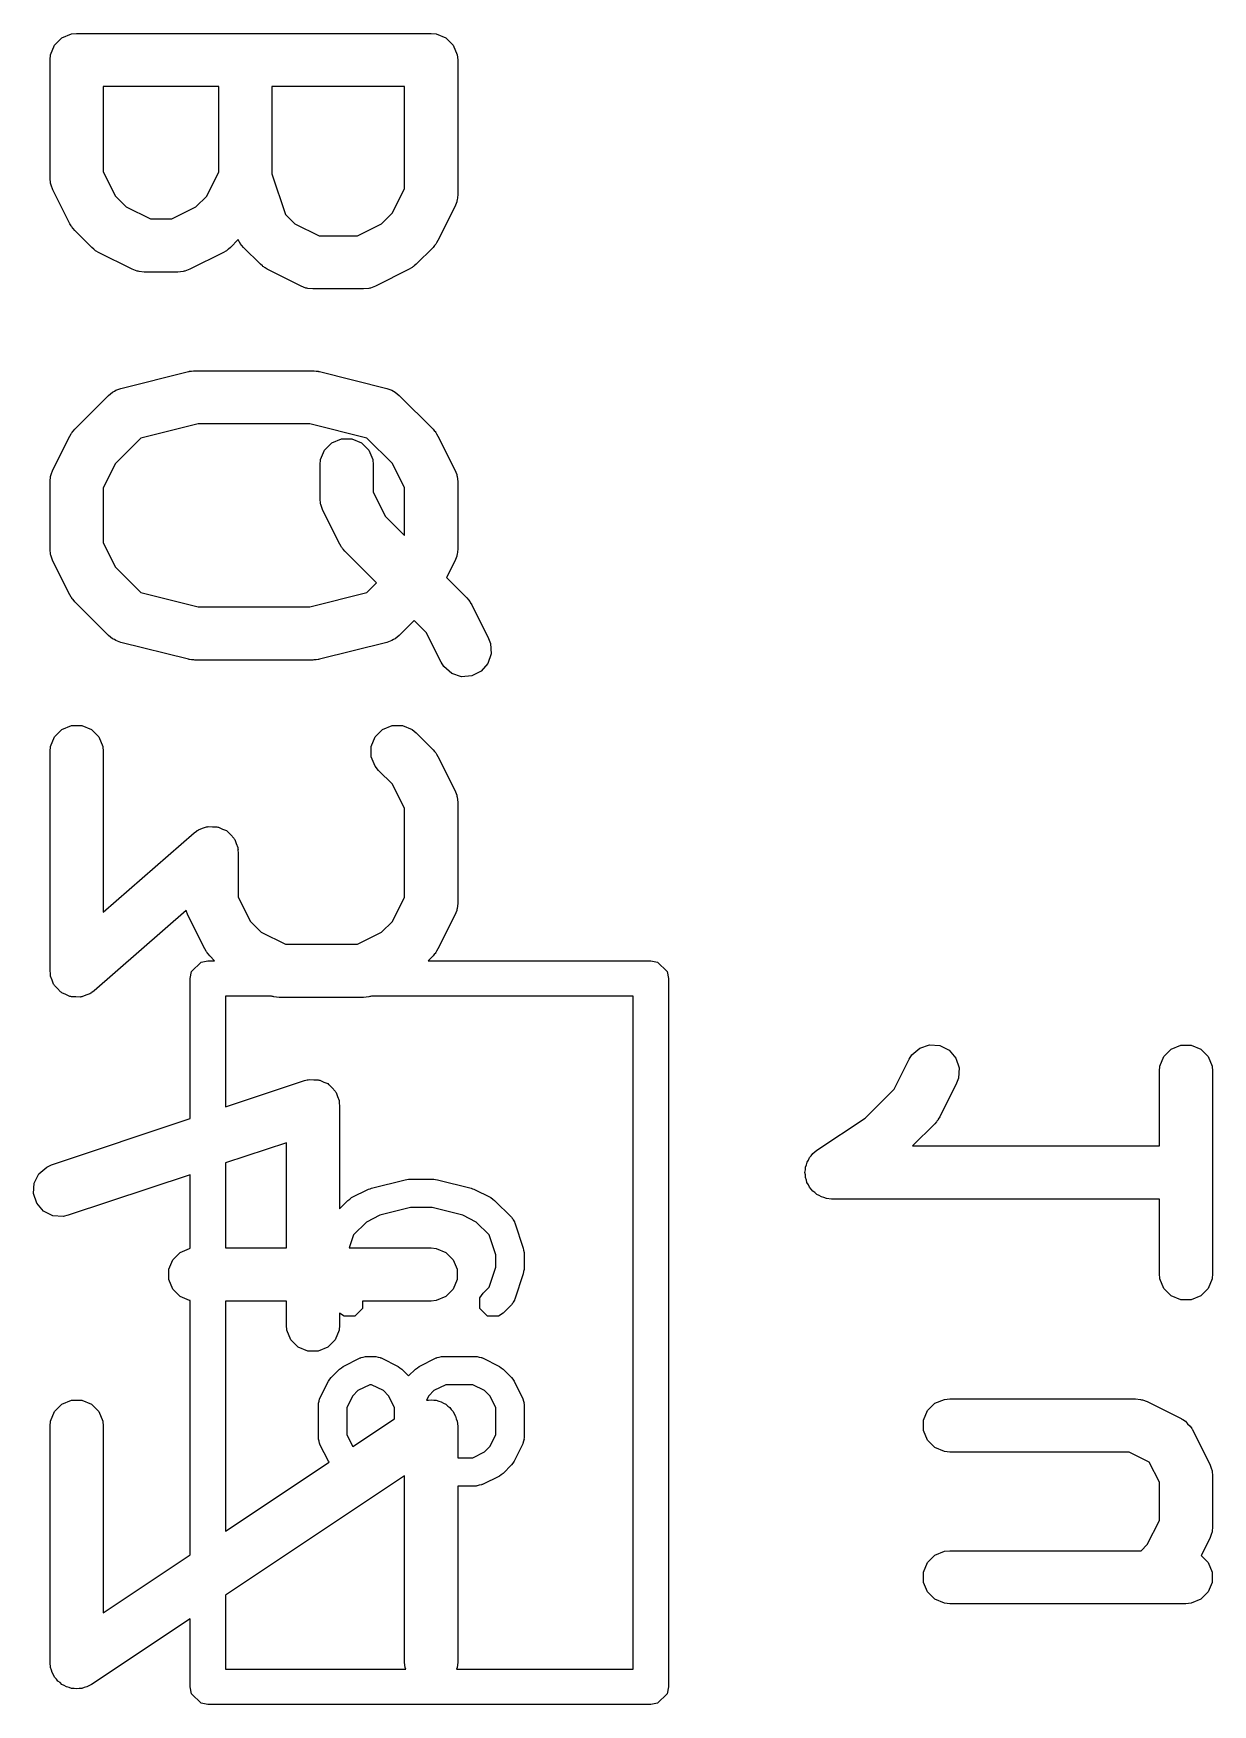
# Model space of a CAD drawing. Header units: inches. Extents: x 1.94 to 9.37, y -5.72 to -1.46.
# Drawn here: x 3.2533 to 3.3842, y -2.7598 to -2.5741 of the extents above; entities that cross this region are included whole.
import ezdxf

# ---------------------------------------------------------------- set-up
doc = ezdxf.new("R2010")
doc.units = ezdxf.units.IN
doc.header["$MEASUREMENT"] = 0
doc.layers.add('BLACK', color=250, linetype='CONTINUOUS')

msp = doc.modelspace()

# ---------------------------------------------------------------- linework, layer by layer
at = {"layer": 'BLACK', "linetype": 'CONTINUOUS'}
for p, q in [((3.25642, -2.5746), (3.25749, -2.57416)), ((3.25749, -2.57416), (3.25806, -2.5741)), ((3.25806, -2.5741), (3.29743, -2.5741)), ((3.29743, -2.5741), (3.29801, -2.57416)), ((3.29801, -2.57416), (3.29907, -2.5746)), ((3.25517, -2.57648), (3.25561, -2.57541)), ((3.25561, -2.57541), (3.25642, -2.5746)), ((3.29907, -2.5746), (3.29989, -2.57541)), ((3.29989, -2.57541), (3.30033, -2.57648)), ((3.25511, -2.57705), (3.25517, -2.57648)), ((3.25511, -2.59018), (3.25511, -2.57705)), ((3.30033, -2.57648), (3.30039, -2.57705)), ((3.30039, -2.57705), (3.30039, -2.59205)), ((3.27386, -2.58001), (3.26102, -2.58001)), ((3.26102, -2.58001), (3.26102, -2.58948)), ((3.27386, -2.58948), (3.27386, -2.58001)), ((3.29448, -2.58001), (3.27976, -2.58001)), ((3.27976, -2.58001), (3.27976, -2.5897)), ((3.29448, -2.59135), (3.29448, -2.58001)), ((3.25517, -2.59075), (3.25511, -2.59018)), ((3.25521, -2.59085), (3.25517, -2.59075)), ((3.25522, -2.59096), (3.25521, -2.59085)), ((3.25542, -2.5915), (3.25522, -2.59096)), ((3.26102, -2.58948), (3.26237, -2.59218)), ((3.27251, -2.59218), (3.27386, -2.58948)), ((3.27976, -2.5897), (3.28127, -2.59421)), ((3.2573, -2.59525), (3.25542, -2.5915)), ((3.26237, -2.59218), (3.26356, -2.59337)), ((3.27131, -2.59337), (3.27251, -2.59218)), ((3.29313, -2.59405), (3.29448, -2.59135)), ((3.30028, -2.59283), (3.30007, -2.59337)), ((3.30029, -2.59272), (3.30028, -2.59283)), ((3.30033, -2.59263), (3.30029, -2.59272)), ((3.30039, -2.59205), (3.30033, -2.59263)), ((3.26356, -2.59337), (3.26626, -2.59472)), ((3.26626, -2.59472), (3.26862, -2.59472)), ((3.26862, -2.59472), (3.27131, -2.59337)), ((3.28127, -2.59421), (3.28231, -2.59525)), ((3.29194, -2.59525), (3.29313, -2.59405)), ((3.30007, -2.59337), (3.2982, -2.59712)), ((3.25745, -2.59549), (3.2573, -2.59525)), ((3.25748, -2.59557), (3.25745, -2.59549)), ((3.25755, -2.59565), (3.25748, -2.59557)), ((3.25761, -2.59574), (3.25755, -2.59565)), ((3.25766, -2.59579), (3.25761, -2.59574)), ((3.25785, -2.59601), (3.25766, -2.59579)), ((3.25973, -2.59789), (3.25785, -2.59601)), ((3.28231, -2.59525), (3.28501, -2.5966)), ((3.28501, -2.5966), (3.28924, -2.5966)), ((3.28924, -2.5966), (3.29194, -2.59525)), ((3.25995, -2.59807), (3.25973, -2.59789)), ((3.26, -2.59813), (3.25995, -2.59807)), ((3.26009, -2.59819), (3.26, -2.59813)), ((3.26017, -2.59826), (3.26009, -2.59819)), ((3.26024, -2.59829), (3.26017, -2.59826)), ((3.26049, -2.59844), (3.26024, -2.59829)), ((3.26424, -2.60032), (3.26049, -2.59844)), ((3.27438, -2.59844), (3.27063, -2.60032)), ((3.27463, -2.59829), (3.27438, -2.59844)), ((3.2747, -2.59826), (3.27463, -2.59829)), ((3.27478, -2.59819), (3.2747, -2.59826)), ((3.27487, -2.59813), (3.27478, -2.59819)), ((3.27492, -2.59807), (3.27487, -2.59813)), ((3.27515, -2.59789), (3.27492, -2.59807)), ((3.27601, -2.59702), (3.27515, -2.59789)), ((3.27612, -2.59726), (3.27601, -2.59702)), ((3.27619, -2.59734), (3.27612, -2.59726)), ((3.27623, -2.59744), (3.27619, -2.59734)), ((3.2766, -2.59789), (3.27623, -2.59744)), ((3.27847, -2.59976), (3.2766, -2.59789)), ((3.29765, -2.59789), (3.29577, -2.59976)), ((3.29783, -2.59766), (3.29765, -2.59789)), ((3.29789, -2.59761), (3.29783, -2.59766)), ((3.29795, -2.59752), (3.29789, -2.59761)), ((3.29801, -2.59744), (3.29795, -2.59752)), ((3.29804, -2.59737), (3.29801, -2.59744)), ((3.2982, -2.59712), (3.29804, -2.59737)), ((3.26478, -2.60052), (3.26424, -2.60032)), ((3.27063, -2.60032), (3.27009, -2.60052)), ((3.2787, -2.59995), (3.27847, -2.59976)), ((3.27875, -2.60001), (3.2787, -2.59995)), ((3.27884, -2.60006), (3.27875, -2.60001)), ((3.27892, -2.60013), (3.27884, -2.60006)), ((3.27899, -2.60016), (3.27892, -2.60013)), ((3.27924, -2.60032), (3.27899, -2.60016)), ((3.28299, -2.60219), (3.27924, -2.60032)), ((3.295, -2.60032), (3.29126, -2.60219)), ((3.29525, -2.60016), (3.295, -2.60032)), ((3.29532, -2.60013), (3.29525, -2.60016)), ((3.29541, -2.60006), (3.29532, -2.60013)), ((3.29549, -2.60001), (3.29541, -2.60006)), ((3.29555, -2.59995), (3.29549, -2.60001)), ((3.29577, -2.59976), (3.29555, -2.59995)), ((3.26489, -2.60053), (3.26478, -2.60052)), ((3.26499, -2.60057), (3.26489, -2.60053)), ((3.26556, -2.60063), (3.26499, -2.60057)), ((3.26931, -2.60063), (3.26556, -2.60063)), ((3.26989, -2.60057), (3.26931, -2.60063)), ((3.26999, -2.60053), (3.26989, -2.60057)), ((3.27009, -2.60052), (3.26999, -2.60053)), ((3.28353, -2.6024), (3.28299, -2.60219)), ((3.29126, -2.60219), (3.29071, -2.6024)), ((3.28364, -2.60241), (3.28353, -2.6024)), ((3.28373, -2.60245), (3.28364, -2.60241)), ((3.28431, -2.6025), (3.28373, -2.60245)), ((3.28993, -2.6025), (3.28431, -2.6025)), ((3.29051, -2.60245), (3.28993, -2.6025)), ((3.29061, -2.60241), (3.29051, -2.60245)), ((3.29071, -2.6024), (3.29061, -2.60241)), ((3.26297, -2.61356), (3.27047, -2.61168)), ((3.27047, -2.61168), (3.27057, -2.61167)), ((3.27057, -2.61167), (3.27061, -2.61165)), ((3.27061, -2.61165), (3.27083, -2.61163)), ((3.27083, -2.61163), (3.27104, -2.6116)), ((3.27104, -2.6116), (3.27109, -2.61161)), ((3.27109, -2.61161), (3.27119, -2.6116)), ((3.27119, -2.6116), (3.28431, -2.6116)), ((3.28431, -2.6116), (3.28441, -2.61161)), ((3.28441, -2.61161), (3.28445, -2.6116)), ((3.28445, -2.6116), (3.28467, -2.61163)), ((3.28467, -2.61163), (3.28489, -2.61165)), ((3.28489, -2.61165), (3.28493, -2.61167)), ((3.28493, -2.61167), (3.28503, -2.61168)), ((3.28503, -2.61168), (3.29253, -2.61356)), ((3.25785, -2.61808), (3.2616, -2.61434)), ((3.2616, -2.61434), (3.26205, -2.61397)), ((3.26205, -2.61397), (3.26225, -2.61388)), ((3.26225, -2.61388), (3.26243, -2.61375)), ((3.26243, -2.61375), (3.26297, -2.61356)), ((3.29253, -2.61356), (3.29307, -2.61375)), ((3.29307, -2.61375), (3.29325, -2.61388)), ((3.29325, -2.61388), (3.29345, -2.61397)), ((3.29345, -2.61397), (3.2939, -2.61434)), ((3.2939, -2.61434), (3.29765, -2.61808)), ((3.25542, -2.6226), (3.2573, -2.61885)), ((3.2573, -2.61885), (3.25745, -2.6186)), ((3.25745, -2.6186), (3.25748, -2.61853)), ((3.25748, -2.61853), (3.25755, -2.61845)), ((3.25755, -2.61845), (3.25761, -2.61836)), ((3.25761, -2.61836), (3.25766, -2.61831)), ((3.25766, -2.61831), (3.25785, -2.61808)), ((3.27155, -2.6175), (3.2652, -2.61909)), ((3.28395, -2.6175), (3.27155, -2.6175)), ((3.2903, -2.61909), (3.28395, -2.6175)), ((3.29765, -2.61808), (3.29783, -2.61831)), ((3.29783, -2.61831), (3.29789, -2.61836)), ((3.29789, -2.61836), (3.29795, -2.61845)), ((3.29795, -2.61845), (3.29801, -2.61853)), ((3.29801, -2.61853), (3.29804, -2.6186)), ((3.29804, -2.6186), (3.2982, -2.61885)), ((3.2982, -2.61885), (3.30007, -2.6226)), ((3.2652, -2.61909), (3.26237, -2.62192)), ((3.28516, -2.62147), (3.2856, -2.62041)), ((3.2856, -2.62041), (3.28642, -2.61959)), ((3.28642, -2.61959), (3.28748, -2.61915)), ((3.28748, -2.61915), (3.28864, -2.61915)), ((3.28864, -2.61915), (3.2897, -2.61959)), ((3.2897, -2.61959), (3.29052, -2.62041)), ((3.29313, -2.62192), (3.2903, -2.61909)), ((3.29052, -2.62041), (3.29096, -2.62147)), ((3.25522, -2.62314), (3.25542, -2.6226)), ((3.26237, -2.62192), (3.26102, -2.62462)), ((3.28511, -2.62205), (3.28516, -2.62147)), ((3.28511, -2.6258), (3.28511, -2.62205)), ((3.29096, -2.62147), (3.29101, -2.62205)), ((3.29101, -2.62205), (3.29101, -2.6251)), ((3.29448, -2.62462), (3.29313, -2.62192)), ((3.30007, -2.6226), (3.30028, -2.62314)), ((3.25511, -2.62392), (3.25517, -2.62335)), ((3.25511, -2.63142), (3.25511, -2.62392)), ((3.25517, -2.62335), (3.25521, -2.62325)), ((3.25521, -2.62325), (3.25522, -2.62314)), ((3.30028, -2.62314), (3.30029, -2.62325)), ((3.30029, -2.62325), (3.30033, -2.62335)), ((3.30033, -2.62335), (3.30039, -2.62392)), ((3.30039, -2.62392), (3.30039, -2.63142)), ((3.26102, -2.62462), (3.26102, -2.63072)), ((3.28516, -2.62637), (3.28511, -2.6258)), ((3.2852, -2.62647), (3.28516, -2.62637)), ((3.29101, -2.6251), (3.29236, -2.6278)), ((3.29448, -2.62992), (3.29448, -2.62462)), ((3.28521, -2.62658), (3.2852, -2.62647)), ((3.28542, -2.62712), (3.28521, -2.62658)), ((3.28729, -2.63087), (3.28542, -2.62712)), ((3.29236, -2.6278), (3.29448, -2.62992)), ((3.25517, -2.632), (3.25511, -2.63142)), ((3.26102, -2.63072), (3.26237, -2.63342)), ((3.28745, -2.63111), (3.28729, -2.63087)), ((3.28748, -2.63119), (3.28745, -2.63111)), ((3.28755, -2.63127), (3.28748, -2.63119)), ((3.2876, -2.63136), (3.28755, -2.63127)), ((3.28766, -2.63141), (3.2876, -2.63136)), ((3.28785, -2.63163), (3.28766, -2.63141)), ((3.29138, -2.63517), (3.28785, -2.63163)), ((3.30039, -2.63142), (3.30033, -2.632)), ((3.25521, -2.6321), (3.25517, -2.632)), ((3.25522, -2.6322), (3.25521, -2.6321)), ((3.25542, -2.63274), (3.25522, -2.6322)), ((3.2573, -2.63649), (3.25542, -2.63274)), ((3.26237, -2.63342), (3.2652, -2.63625)), ((3.30007, -2.63274), (3.29915, -2.63459)), ((3.30028, -2.6322), (3.30007, -2.63274)), ((3.30029, -2.6321), (3.30028, -2.6322)), ((3.30033, -2.632), (3.30029, -2.6321)), ((3.2903, -2.63625), (3.29138, -2.63517)), ((3.29915, -2.63459), (3.3014, -2.63683)), ((3.25745, -2.63674), (3.2573, -2.63649)), ((3.25748, -2.63681), (3.25745, -2.63674)), ((3.25755, -2.63689), (3.25748, -2.63681)), ((3.25761, -2.63698), (3.25755, -2.63689)), ((3.25766, -2.63703), (3.25761, -2.63698)), ((3.25785, -2.63726), (3.25766, -2.63703)), ((3.2616, -2.64101), (3.25785, -2.63726)), ((3.2652, -2.63625), (3.27155, -2.63784)), ((3.28395, -2.63784), (3.2903, -2.63625)), ((3.3014, -2.63683), (3.30158, -2.63706)), ((3.30158, -2.63706), (3.30164, -2.63711)), ((3.30164, -2.63711), (3.3017, -2.6372)), ((3.3017, -2.6372), (3.30176, -2.63728)), ((3.30176, -2.63728), (3.30179, -2.63735)), ((3.30179, -2.63735), (3.30195, -2.6376)), ((3.27155, -2.63784), (3.28395, -2.63784)), ((3.29556, -2.63935), (3.2939, -2.64101)), ((3.29688, -2.64067), (3.29556, -2.63935)), ((3.30195, -2.6376), (3.30382, -2.64135)), ((3.26205, -2.64138), (3.2616, -2.64101)), ((3.2939, -2.64101), (3.29345, -2.64138)), ((3.29854, -2.64399), (3.29688, -2.64067)), ((3.26225, -2.64146), (3.26205, -2.64138)), ((3.26243, -2.64159), (3.26225, -2.64146)), ((3.26297, -2.64178), (3.26243, -2.64159)), ((3.27047, -2.64366), (3.26297, -2.64178)), ((3.29253, -2.64178), (3.28503, -2.64366)), ((3.29307, -2.64159), (3.29253, -2.64178)), ((3.29325, -2.64146), (3.29307, -2.64159)), ((3.29345, -2.64138), (3.29325, -2.64146)), ((3.30411, -2.64304), (3.30375, -2.64413)), ((3.30382, -2.64135), (3.30403, -2.64189)), ((3.30403, -2.64189), (3.30411, -2.64304)), ((3.27057, -2.64367), (3.27047, -2.64366)), ((3.27061, -2.64369), (3.27057, -2.64367)), ((3.27083, -2.64371), (3.27061, -2.64369)), ((3.27104, -2.64374), (3.27083, -2.64371)), ((3.27109, -2.64374), (3.27104, -2.64374)), ((3.27119, -2.64375), (3.27109, -2.64374)), ((3.28431, -2.64375), (3.27119, -2.64375)), ((3.28441, -2.64374), (3.28431, -2.64375)), ((3.28445, -2.64374), (3.28441, -2.64374)), ((3.28467, -2.64371), (3.28445, -2.64374)), ((3.28489, -2.64369), (3.28467, -2.64371)), ((3.28493, -2.64367), (3.28489, -2.64369)), ((3.28503, -2.64366), (3.28493, -2.64367)), ((3.29885, -2.64448), (3.29854, -2.64399)), ((3.29972, -2.64523), (3.29885, -2.64448)), ((3.30375, -2.64413), (3.30299, -2.645)), ((3.30081, -2.6456), (3.29972, -2.64523)), ((3.30196, -2.64552), (3.30081, -2.6456)), ((3.30299, -2.645), (3.30196, -2.64552)), ((3.25517, -2.65334), (3.25561, -2.65228)), ((3.25561, -2.65228), (3.25642, -2.65146)), ((3.25642, -2.65146), (3.25749, -2.65102)), ((3.25749, -2.65102), (3.25864, -2.65102)), ((3.25864, -2.65102), (3.2597, -2.65146)), ((3.2597, -2.65146), (3.26052, -2.65228)), ((3.26052, -2.65228), (3.26096, -2.65334)), ((3.29079, -2.65334), (3.29123, -2.65228)), ((3.29123, -2.65228), (3.29204, -2.65146)), ((3.29204, -2.65146), (3.29311, -2.65102)), ((3.29311, -2.65102), (3.29426, -2.65102)), ((3.29426, -2.65102), (3.29532, -2.65146)), ((3.29532, -2.65146), (3.29577, -2.65183)), ((3.29577, -2.65183), (3.29765, -2.65371)), ((3.25511, -2.65392), (3.25517, -2.65334)), ((3.25511, -2.67829), (3.25511, -2.65392)), ((3.26096, -2.65334), (3.26102, -2.65392)), ((3.26102, -2.65392), (3.26102, -2.67178)), ((3.29079, -2.65449), (3.29079, -2.65334)), ((3.29765, -2.65371), (3.29783, -2.65393)), ((3.29783, -2.65393), (3.29789, -2.65398)), ((3.29789, -2.65398), (3.29795, -2.65407)), ((3.29795, -2.65407), (3.29801, -2.65415)), ((3.29801, -2.65415), (3.29804, -2.65422)), ((3.29804, -2.65422), (3.2982, -2.65447)), ((3.29123, -2.65556), (3.29079, -2.65449)), ((3.2916, -2.65601), (3.29123, -2.65556)), ((3.29313, -2.65754), (3.2916, -2.65601)), ((3.2982, -2.65447), (3.30007, -2.65822)), ((3.29448, -2.66024), (3.29313, -2.65754)), ((3.30007, -2.65822), (3.30028, -2.65876)), ((3.30028, -2.65876), (3.30029, -2.65887)), ((3.30029, -2.65887), (3.30033, -2.65897)), ((3.30033, -2.65897), (3.30039, -2.65954)), ((3.30039, -2.65954), (3.30039, -2.67079)), ((3.29448, -2.67009), (3.29448, -2.66024)), ((3.26102, -2.67178), (3.27112, -2.66294)), ((3.27112, -2.66294), (3.27137, -2.66277)), ((3.27137, -2.66277), (3.27142, -2.66271)), ((3.27142, -2.66271), (3.27147, -2.66269)), ((3.27147, -2.66269), (3.27159, -2.66261)), ((3.27159, -2.66261), (3.27204, -2.66245)), ((3.27204, -2.66245), (3.27249, -2.66227)), ((3.27249, -2.66227), (3.27259, -2.66227)), ((3.27259, -2.66227), (3.27268, -2.66224)), ((3.27268, -2.66224), (3.27316, -2.66227)), ((3.27316, -2.66227), (3.27364, -2.66227)), ((3.27364, -2.66227), (3.27373, -2.66231)), ((3.27373, -2.66231), (3.27383, -2.66232)), ((3.27383, -2.66232), (3.27426, -2.66253)), ((3.27426, -2.66253), (3.2747, -2.66271)), ((3.2747, -2.66271), (3.27477, -2.66278)), ((3.27477, -2.66278), (3.27486, -2.66283)), ((3.27486, -2.66283), (3.27518, -2.66319)), ((3.27518, -2.66319), (3.27552, -2.66353)), ((3.27552, -2.66353), (3.27556, -2.66362)), ((3.27556, -2.66362), (3.27562, -2.66369)), ((3.27562, -2.66369), (3.27577, -2.66415)), ((3.27577, -2.66415), (3.27596, -2.66459)), ((3.27596, -2.66459), (3.27597, -2.66473)), ((3.27597, -2.66473), (3.27599, -2.66478)), ((3.27599, -2.66478), (3.27598, -2.66486)), ((3.27598, -2.66486), (3.27601, -2.66517)), ((3.27601, -2.66517), (3.27601, -2.67009)), ((3.27601, -2.67009), (3.27736, -2.67279)), ((3.29313, -2.67279), (3.29448, -2.67009)), ((3.30039, -2.67079), (3.30033, -2.67137)), ((3.27022, -2.67158), (3.26001, -2.68051)), ((3.27042, -2.67211), (3.27022, -2.67158)), ((3.2723, -2.67586), (3.27042, -2.67211)), ((3.27736, -2.67279), (3.27856, -2.67399)), ((3.29194, -2.67399), (3.29313, -2.67279)), ((3.30007, -2.67211), (3.2982, -2.67586)), ((3.30028, -2.67157), (3.30007, -2.67211)), ((3.30029, -2.67147), (3.30028, -2.67157)), ((3.30033, -2.67137), (3.30029, -2.67147)), ((3.27856, -2.67399), (3.28126, -2.67534)), ((3.28924, -2.67534), (3.29194, -2.67399)), ((3.27245, -2.67611), (3.2723, -2.67586)), ((3.27248, -2.67618), (3.27245, -2.67611)), ((3.27255, -2.67626), (3.27248, -2.67618)), ((3.2726, -2.67635), (3.27255, -2.67626)), ((3.27266, -2.6764), (3.2726, -2.67635)), ((3.27285, -2.67663), (3.27266, -2.6764)), ((3.28126, -2.67534), (3.28924, -2.67534)), ((3.29783, -2.6764), (3.29765, -2.67663)), ((3.29789, -2.67635), (3.29783, -2.6764)), ((3.29795, -2.67626), (3.29789, -2.67635)), ((3.29801, -2.67618), (3.29795, -2.67626)), ((3.29804, -2.67611), (3.29801, -2.67618)), ((3.2982, -2.67586), (3.29804, -2.67611)), ((3.25514, -2.67859), (3.25511, -2.67829)), ((3.27067, -2.67913), (3.27082, -2.67838)), ((3.27082, -2.67838), (3.27188, -2.67732)), ((3.27188, -2.67732), (3.27264, -2.67717)), ((3.27264, -2.67717), (3.27339, -2.67717)), ((3.27339, -2.67717), (3.27285, -2.67663)), ((3.29765, -2.67663), (3.29711, -2.67717)), ((3.29711, -2.67717), (3.32185, -2.67717)), ((3.32185, -2.67717), (3.3226, -2.67732)), ((3.3226, -2.67732), (3.32367, -2.67838)), ((3.32367, -2.67838), (3.32382, -2.67913)), ((3.25514, -2.67867), (3.25514, -2.67859)), ((3.25515, -2.67873), (3.25514, -2.67867)), ((3.25517, -2.67887), (3.25515, -2.67873)), ((3.25535, -2.67931), (3.25517, -2.67887)), ((3.2555, -2.67976), (3.25535, -2.67931)), ((3.25557, -2.67984), (3.2555, -2.67976)), ((3.25561, -2.67993), (3.25557, -2.67984)), ((3.25595, -2.68027), (3.25561, -2.67993)), ((3.27067, -2.69472), (3.27067, -2.67913)), ((3.32382, -2.67913), (3.32382, -2.75787)), ((3.25626, -2.68063), (3.25595, -2.68027)), ((3.25635, -2.68067), (3.25626, -2.68063)), ((3.25642, -2.68075), (3.25635, -2.68067)), ((3.25687, -2.68093), (3.25642, -2.68075)), ((3.2573, -2.68114), (3.25687, -2.68093)), ((3.2574, -2.68115), (3.2573, -2.68114)), ((3.25749, -2.68119), (3.2574, -2.68115)), ((3.25797, -2.68119), (3.25749, -2.68119)), ((3.25845, -2.68122), (3.25797, -2.68119)), ((3.25854, -2.68119), (3.25845, -2.68122)), ((3.25864, -2.68119), (3.25854, -2.68119)), ((3.25908, -2.681), (3.25864, -2.68119)), ((3.25954, -2.68085), (3.25908, -2.681)), ((3.25965, -2.68077), (3.25954, -2.68085)), ((3.2597, -2.68075), (3.25965, -2.68077)), ((3.25976, -2.68069), (3.2597, -2.68075)), ((3.26001, -2.68051), (3.25976, -2.68069)), ((3.27969, -2.6811), (3.27461, -2.6811)), ((3.27461, -2.6811), (3.27461, -2.69341)), ((3.27978, -2.68114), (3.27969, -2.6811)), ((3.27989, -2.68115), (3.27978, -2.68114)), ((3.27998, -2.68119), (3.27989, -2.68115)), ((3.28056, -2.68124), (3.27998, -2.68119)), ((3.28993, -2.68124), (3.28056, -2.68124)), ((3.29051, -2.68119), (3.28993, -2.68124)), ((3.29061, -2.68115), (3.29051, -2.68119)), ((3.29071, -2.68114), (3.29061, -2.68115)), ((3.29081, -2.6811), (3.29071, -2.68114)), ((3.31988, -2.6811), (3.29081, -2.6811)), ((3.31988, -2.75591), (3.31988, -2.6811)), ((3.35053, -2.68812), (3.35084, -2.68763)), ((3.35084, -2.68763), (3.35171, -2.68688)), ((3.35171, -2.68688), (3.3528, -2.68652)), ((3.3528, -2.68652), (3.35395, -2.6866)), ((3.35395, -2.6866), (3.35498, -2.68711)), ((3.35498, -2.68711), (3.35574, -2.68798)), ((3.37884, -2.6878), (3.37965, -2.68699)), ((3.37965, -2.68699), (3.38072, -2.68655)), ((3.38072, -2.68655), (3.38187, -2.68655)), ((3.38187, -2.68655), (3.38293, -2.68699)), ((3.38293, -2.68699), (3.38375, -2.6878)), ((3.34887, -2.69145), (3.35053, -2.68812)), ((3.35574, -2.68798), (3.3561, -2.68908)), ((3.3561, -2.68908), (3.35602, -2.69022)), ((3.37834, -2.68945), (3.3784, -2.68887)), ((3.37834, -2.69774), (3.37834, -2.68945)), ((3.3784, -2.68887), (3.37884, -2.6878)), ((3.38375, -2.6878), (3.38419, -2.68887)), ((3.38419, -2.68887), (3.38424, -2.68945)), ((3.38424, -2.68945), (3.38424, -2.71194)), ((3.27461, -2.69341), (3.28338, -2.69049)), ((3.28338, -2.69049), (3.28366, -2.69042)), ((3.28366, -2.69042), (3.28373, -2.69039)), ((3.28373, -2.69039), (3.28379, -2.69039)), ((3.28379, -2.69039), (3.28394, -2.69036)), ((3.28394, -2.69036), (3.28441, -2.69039)), ((3.28441, -2.69039), (3.28489, -2.69039)), ((3.28489, -2.69039), (3.28498, -2.69043)), ((3.28498, -2.69043), (3.28509, -2.69044)), ((3.28509, -2.69044), (3.28551, -2.69065)), ((3.28551, -2.69065), (3.28595, -2.69083)), ((3.28595, -2.69083), (3.28603, -2.69091)), ((3.28603, -2.69091), (3.28612, -2.69096)), ((3.28612, -2.69096), (3.28643, -2.69131)), ((3.28643, -2.69131), (3.28677, -2.69165)), ((3.35581, -2.69077), (3.35394, -2.69452)), ((3.35602, -2.69022), (3.35581, -2.69077)), ((3.28677, -2.69165), (3.28681, -2.69175)), ((3.28681, -2.69175), (3.28688, -2.69183)), ((3.28688, -2.69183), (3.28703, -2.69227)), ((3.28703, -2.69227), (3.28721, -2.69271)), ((3.28721, -2.69271), (3.28722, -2.69286)), ((3.28722, -2.69286), (3.28724, -2.69292)), ((3.28724, -2.69292), (3.28723, -2.693)), ((3.28723, -2.693), (3.28726, -2.69329)), ((3.34567, -2.69465), (3.34887, -2.69145)), ((3.25526, -2.69986), (3.27067, -2.69472)), ((3.28726, -2.69329), (3.28726, -2.70474)), ((3.34028, -2.69824), (3.34567, -2.69465)), ((3.35357, -2.69506), (3.35338, -2.69528)), ((3.35363, -2.69501), (3.35357, -2.69506)), ((3.35368, -2.69492), (3.35363, -2.69501)), ((3.35375, -2.69484), (3.35368, -2.69492)), ((3.35378, -2.69476), (3.35375, -2.69484)), ((3.35394, -2.69452), (3.35378, -2.69476)), ((3.35338, -2.69528), (3.35093, -2.69774)), ((3.28136, -2.69739), (3.27461, -2.69964)), ((3.28136, -2.70908), (3.28136, -2.69739)), ((3.33967, -2.69885), (3.33984, -2.6986)), ((3.33984, -2.6986), (3.34028, -2.69824)), ((3.34028, -2.69824), (3.34028, -2.69824)), ((3.34028, -2.69824), (3.34028, -2.69824)), ((3.34028, -2.69824), (3.34028, -2.69824)), ((3.35093, -2.69774), (3.37834, -2.69774)), ((3.25386, -2.70085), (3.25473, -2.7001)), ((3.25473, -2.7001), (3.25526, -2.69986)), ((3.27461, -2.69964), (3.27461, -2.70908)), ((3.33897, -2.70069), (3.33903, -2.70041)), ((3.33903, -2.70098), (3.33897, -2.70069)), ((3.33903, -2.70012), (3.33914, -2.69985)), ((3.33903, -2.70041), (3.33903, -2.70012)), ((3.33914, -2.69985), (3.3392, -2.69956)), ((3.3392, -2.69956), (3.33936, -2.69932)), ((3.33936, -2.69932), (3.33947, -2.69905)), ((3.33947, -2.69905), (3.33967, -2.69885)), ((3.25326, -2.70303), (3.25334, -2.70188)), ((3.25334, -2.70188), (3.25386, -2.70085)), ((3.27067, -2.70095), (3.25712, -2.70546)), ((3.27067, -2.70913), (3.27067, -2.70095)), ((3.29048, -2.70257), (3.29065, -2.70252)), ((3.29065, -2.70252), (3.29081, -2.70245)), ((3.29081, -2.70245), (3.29456, -2.70151)), ((3.29456, -2.70151), (3.29475, -2.7015)), ((3.29475, -2.7015), (3.29494, -2.70146)), ((3.29494, -2.70146), (3.29775, -2.70146)), ((3.29775, -2.70146), (3.29794, -2.7015)), ((3.29794, -2.7015), (3.29813, -2.70151)), ((3.29813, -2.70151), (3.30188, -2.70245)), ((3.30188, -2.70245), (3.30204, -2.70252)), ((3.30204, -2.70252), (3.3022, -2.70257)), ((3.33903, -2.70127), (3.33903, -2.70098)), ((3.33914, -2.70154), (3.33903, -2.70127)), ((3.33919, -2.70182), (3.33914, -2.70154)), ((3.33935, -2.70206), (3.33919, -2.70182)), ((3.33947, -2.70233), (3.33935, -2.70206)), ((3.33967, -2.70254), (3.33947, -2.70233)), ((3.33983, -2.70278), (3.33967, -2.70254)), ((3.25362, -2.70412), (3.25326, -2.70303)), ((3.25438, -2.70499), (3.25362, -2.70412)), ((3.28726, -2.70474), (3.2882, -2.7038)), ((3.2882, -2.7038), (3.28841, -2.70366)), ((3.28841, -2.70366), (3.28861, -2.7035)), ((3.28861, -2.7035), (3.29048, -2.70257)), ((3.3022, -2.70257), (3.30408, -2.7035)), ((3.30408, -2.7035), (3.30428, -2.70366)), ((3.30428, -2.70366), (3.30449, -2.7038)), ((3.30449, -2.7038), (3.30636, -2.70567)), ((3.34007, -2.70294), (3.33983, -2.70278)), ((3.34028, -2.70315), (3.34007, -2.70294)), ((3.34055, -2.70326), (3.34028, -2.70315)), ((3.34079, -2.70342), (3.34055, -2.70326)), ((3.34108, -2.70348), (3.34079, -2.70342)), ((3.34135, -2.70359), (3.34108, -2.70348)), ((3.34192, -2.70365), (3.34135, -2.70359)), ((3.37834, -2.70365), (3.34192, -2.70365)), ((3.34192, -2.70365), (3.34192, -2.70365)), ((3.34192, -2.70365), (3.34192, -2.70365)), ((3.34192, -2.70365), (3.34192, -2.70365)), ((3.37834, -2.71194), (3.37834, -2.70365)), ((3.25541, -2.70551), (3.25438, -2.70499)), ((3.25656, -2.70559), (3.25541, -2.70551)), ((3.25712, -2.70546), (3.25656, -2.70559)), ((3.29025, -2.70621), (3.28882, -2.70764)), ((3.29174, -2.70546), (3.29025, -2.70621)), ((3.29513, -2.70461), (3.29174, -2.70546)), ((3.29756, -2.70461), (3.29513, -2.70461)), ((3.30095, -2.70546), (3.29756, -2.70461)), ((3.30244, -2.70621), (3.30095, -2.70546)), ((3.30387, -2.70764), (3.30244, -2.70621)), ((3.30636, -2.70567), (3.30641, -2.70574)), ((3.30641, -2.70574), (3.30644, -2.70575)), ((3.30644, -2.70575), (3.30656, -2.70597)), ((3.30656, -2.70597), (3.3067, -2.70618)), ((3.3067, -2.70618), (3.3067, -2.70622)), ((3.3067, -2.70622), (3.30674, -2.70629)), ((3.28882, -2.70764), (3.28833, -2.70908)), ((3.30461, -2.70985), (3.30387, -2.70764)), ((3.30674, -2.70629), (3.30768, -2.7091)), ((3.26873, -2.7104), (3.26955, -2.70958)), ((3.26955, -2.70958), (3.27061, -2.70914)), ((3.27061, -2.70914), (3.27067, -2.70913)), ((3.27461, -2.70908), (3.28136, -2.70908)), ((3.28833, -2.70908), (3.29743, -2.70908)), ((3.29743, -2.70908), (3.29801, -2.70914)), ((3.29801, -2.70914), (3.29907, -2.70958)), ((3.29907, -2.70958), (3.29989, -2.7104)), ((3.30461, -2.71122), (3.30461, -2.70985)), ((3.30768, -2.7091), (3.30771, -2.70935)), ((3.30771, -2.70935), (3.30776, -2.7096)), ((3.30776, -2.7096), (3.30776, -2.71147)), ((3.26829, -2.71146), (3.26873, -2.7104)), ((3.26829, -2.71261), (3.26829, -2.71146)), ((3.29989, -2.7104), (3.30033, -2.71146)), ((3.30033, -2.71146), (3.30033, -2.71261)), ((3.30387, -2.71344), (3.30461, -2.71122)), ((3.30771, -2.71172), (3.30768, -2.71197)), ((3.30776, -2.71147), (3.30771, -2.71172)), ((3.26873, -2.71368), (3.26829, -2.71261)), ((3.26955, -2.71449), (3.26873, -2.71368)), ((3.29989, -2.71368), (3.29907, -2.71449)), ((3.30033, -2.71261), (3.29989, -2.71368)), ((3.3032, -2.71411), (3.30387, -2.71344)), ((3.30768, -2.71197), (3.30674, -2.71478)), ((3.3784, -2.71252), (3.37834, -2.71194)), ((3.37884, -2.71358), (3.3784, -2.71252)), ((3.37965, -2.7144), (3.37884, -2.71358)), ((3.38375, -2.71358), (3.38293, -2.7144)), ((3.38419, -2.71252), (3.38375, -2.71358)), ((3.38424, -2.71194), (3.38419, -2.71252)), ((3.27061, -2.71493), (3.26955, -2.71449)), ((3.27067, -2.71494), (3.27061, -2.71493)), ((3.27067, -2.7432), (3.27067, -2.71494)), ((3.28136, -2.71499), (3.27461, -2.71499)), ((3.27461, -2.71499), (3.27461, -2.74058)), ((3.28136, -2.71766), (3.28136, -2.71499)), ((3.29743, -2.71499), (3.28983, -2.71499)), ((3.28983, -2.71499), (3.28983, -2.71583)), ((3.29801, -2.71493), (3.29743, -2.71499)), ((3.29907, -2.71449), (3.29801, -2.71493)), ((3.30286, -2.71462), (3.3032, -2.71411)), ((3.30286, -2.71583), (3.30286, -2.71462)), ((3.30636, -2.7154), (3.30543, -2.71634)), ((3.30641, -2.71533), (3.30636, -2.7154)), ((3.30644, -2.71532), (3.30641, -2.71533)), ((3.30656, -2.7151), (3.30644, -2.71532)), ((3.3067, -2.71489), (3.30656, -2.7151)), ((3.30674, -2.71478), (3.3067, -2.71485)), ((3.3067, -2.71485), (3.3067, -2.71489)), ((3.38072, -2.71484), (3.37965, -2.7144)), ((3.38187, -2.71484), (3.38072, -2.71484)), ((3.38293, -2.7144), (3.38187, -2.71484)), ((3.28777, -2.71668), (3.28726, -2.71634)), ((3.28726, -2.71634), (3.28726, -2.71766)), ((3.28898, -2.71668), (3.28777, -2.71668)), ((3.28983, -2.71583), (3.28898, -2.71668)), ((3.30371, -2.71668), (3.30286, -2.71583)), ((3.30491, -2.71668), (3.30371, -2.71668)), ((3.30543, -2.71634), (3.30491, -2.71668)), ((3.28141, -2.71824), (3.28136, -2.71766)), ((3.28186, -2.7193), (3.28141, -2.71824)), ((3.28721, -2.71824), (3.28677, -2.7193)), ((3.28726, -2.71766), (3.28721, -2.71824)), ((3.28267, -2.72012), (3.28186, -2.7193)), ((3.28373, -2.72056), (3.28267, -2.72012)), ((3.28489, -2.72056), (3.28373, -2.72056)), ((3.28595, -2.72012), (3.28489, -2.72056)), ((3.28677, -2.7193), (3.28595, -2.72012)), ((3.28633, -2.72348), (3.28726, -2.72255)), ((3.28726, -2.72255), (3.28747, -2.72241)), ((3.28747, -2.72241), (3.28767, -2.72225)), ((3.28767, -2.72225), (3.28955, -2.72131)), ((3.28955, -2.72131), (3.28962, -2.72129)), ((3.28962, -2.72129), (3.28965, -2.72127)), ((3.28965, -2.72127), (3.2899, -2.72122)), ((3.2899, -2.72122), (3.29014, -2.72115)), ((3.29014, -2.72115), (3.29017, -2.72116)), ((3.29017, -2.72116), (3.29025, -2.72115)), ((3.29025, -2.72115), (3.29119, -2.72115)), ((3.29119, -2.72115), (3.29127, -2.72116)), ((3.29127, -2.72116), (3.2913, -2.72115)), ((3.2913, -2.72115), (3.29154, -2.72122)), ((3.29154, -2.72122), (3.29179, -2.72127)), ((3.29179, -2.72127), (3.29182, -2.72129)), ((3.29182, -2.72129), (3.29189, -2.72131)), ((3.29189, -2.72131), (3.29377, -2.72225)), ((3.29377, -2.72225), (3.29397, -2.72241)), ((3.29397, -2.72241), (3.29418, -2.72255)), ((3.29418, -2.72255), (3.29494, -2.72331)), ((3.29494, -2.72331), (3.2957, -2.72255)), ((3.2957, -2.72255), (3.29591, -2.72241)), ((3.29591, -2.72241), (3.29611, -2.72225)), ((3.29611, -2.72225), (3.29798, -2.72131)), ((3.29798, -2.72131), (3.29806, -2.72129)), ((3.29806, -2.72129), (3.29809, -2.72127)), ((3.29809, -2.72127), (3.29833, -2.72122)), ((3.29833, -2.72122), (3.29858, -2.72115)), ((3.29858, -2.72115), (3.29861, -2.72116)), ((3.29861, -2.72116), (3.29869, -2.72115)), ((3.29869, -2.72115), (3.30244, -2.72115)), ((3.30244, -2.72115), (3.30251, -2.72116)), ((3.30251, -2.72116), (3.30255, -2.72115)), ((3.30255, -2.72115), (3.30279, -2.72122)), ((3.30279, -2.72122), (3.30304, -2.72127)), ((3.30304, -2.72127), (3.30307, -2.72129)), ((3.30307, -2.72129), (3.30314, -2.72131)), ((3.30314, -2.72131), (3.30502, -2.72225)), ((3.30502, -2.72225), (3.30522, -2.72241)), ((3.30522, -2.72241), (3.30543, -2.72255)), ((3.30543, -2.72255), (3.30636, -2.72348)), ((3.28509, -2.72577), (3.28603, -2.72389)), ((3.28603, -2.72389), (3.28619, -2.72369)), ((3.28619, -2.72369), (3.28633, -2.72348)), ((3.29062, -2.7243), (3.28931, -2.72495)), ((3.29082, -2.7243), (3.29062, -2.7243)), ((3.29213, -2.72495), (3.29082, -2.7243)), ((3.29906, -2.7243), (3.29775, -2.72495)), ((3.30207, -2.7243), (3.29906, -2.7243)), ((3.30338, -2.72495), (3.30207, -2.7243)), ((3.30636, -2.72348), (3.3065, -2.72369)), ((3.3065, -2.72369), (3.30666, -2.72389)), ((3.30666, -2.72389), (3.3076, -2.72577)), ((3.25561, -2.72727), (3.25642, -2.72645)), ((3.25642, -2.72645), (3.25749, -2.72601)), ((3.25749, -2.72601), (3.25864, -2.72601)), ((3.25864, -2.72601), (3.2597, -2.72645)), ((3.2597, -2.72645), (3.26052, -2.72727)), ((3.28493, -2.72636), (3.285, -2.72612)), ((3.28494, -2.72639), (3.28493, -2.72636)), ((3.28493, -2.72647), (3.28494, -2.72639)), ((3.28493, -2.73022), (3.28493, -2.72647)), ((3.285, -2.72612), (3.28505, -2.72587)), ((3.28505, -2.72587), (3.28507, -2.72584)), ((3.28507, -2.72584), (3.28509, -2.72577)), ((3.28873, -2.72553), (3.28808, -2.72684)), ((3.28931, -2.72495), (3.28873, -2.72553)), ((3.29271, -2.72553), (3.29213, -2.72495)), ((3.29336, -2.72684), (3.29271, -2.72553)), ((3.29717, -2.72553), (3.29693, -2.72601)), ((3.29693, -2.72601), (3.29715, -2.72601)), ((3.29715, -2.72601), (3.29744, -2.72596)), ((3.29775, -2.72495), (3.29717, -2.72553)), ((3.29744, -2.72596), (3.29772, -2.72601)), ((3.29772, -2.72601), (3.29801, -2.72601)), ((3.29801, -2.72601), (3.29828, -2.72612)), ((3.29828, -2.72612), (3.29857, -2.72618)), ((3.29857, -2.72618), (3.29881, -2.72634)), ((3.29881, -2.72634), (3.29907, -2.72645)), ((3.29907, -2.72645), (3.29928, -2.72666)), ((3.29928, -2.72666), (3.29952, -2.72682)), ((3.30396, -2.72553), (3.30338, -2.72495)), ((3.30461, -2.72684), (3.30396, -2.72553)), ((3.3076, -2.72577), (3.30762, -2.72584)), ((3.30762, -2.72584), (3.30764, -2.72587)), ((3.30764, -2.72587), (3.30769, -2.72612)), ((3.30769, -2.72612), (3.30776, -2.72636)), ((3.30776, -2.72636), (3.30775, -2.72639)), ((3.30775, -2.72639), (3.30776, -2.72647)), ((3.30776, -2.72647), (3.30776, -2.73022)), ((3.35259, -2.72717), (3.3534, -2.72636)), ((3.3534, -2.72636), (3.35447, -2.72592)), ((3.35447, -2.72592), (3.35505, -2.72586)), ((3.35505, -2.72586), (3.37567, -2.72586)), ((3.37567, -2.72586), (3.37624, -2.72592)), ((3.37624, -2.72592), (3.37634, -2.72596)), ((3.37634, -2.72596), (3.37645, -2.72597)), ((3.37645, -2.72597), (3.37699, -2.72617)), ((3.37699, -2.72617), (3.38074, -2.72805)), ((3.25511, -2.72891), (3.25517, -2.72833)), ((3.25517, -2.72833), (3.25561, -2.72727)), ((3.26052, -2.72727), (3.26096, -2.72833)), ((3.26096, -2.72833), (3.26102, -2.72891)), ((3.28808, -2.72684), (3.28808, -2.72985)), ((3.28873, -2.73116), (3.29336, -2.72807)), ((3.29336, -2.72807), (3.29336, -2.72684)), ((3.29952, -2.72682), (3.29968, -2.72706)), ((3.29968, -2.72706), (3.29989, -2.72727)), ((3.29989, -2.72727), (3.3, -2.72754)), ((3.3, -2.72754), (3.30016, -2.72778)), ((3.30016, -2.72778), (3.30022, -2.72807)), ((3.30022, -2.72807), (3.30033, -2.72833)), ((3.30033, -2.72833), (3.30039, -2.72891)), ((3.30461, -2.72985), (3.30461, -2.72684)), ((3.35215, -2.72824), (3.35259, -2.72717)), ((3.35215, -2.72939), (3.35215, -2.72824)), ((3.38074, -2.72805), (3.38083, -2.72811)), ((3.38083, -2.72811), (3.38088, -2.72812)), ((3.38088, -2.72812), (3.38094, -2.72817)), ((3.38094, -2.72817), (3.38123, -2.72836)), ((3.38123, -2.72836), (3.38147, -2.72864)), ((3.25511, -2.75516), (3.25511, -2.72891)), ((3.26102, -2.72891), (3.26102, -2.74964)), ((3.28494, -2.7303), (3.28493, -2.73022)), ((3.28493, -2.73033), (3.28494, -2.7303)), ((3.285, -2.73058), (3.28493, -2.73033)), ((3.28808, -2.72985), (3.28873, -2.73116)), ((3.30039, -2.72891), (3.30039, -2.7324)), ((3.30396, -2.73116), (3.30461, -2.72985)), ((3.30776, -2.73033), (3.30769, -2.73058)), ((3.30776, -2.73022), (3.30775, -2.7303)), ((3.30775, -2.7303), (3.30776, -2.73033)), ((3.35259, -2.73046), (3.35215, -2.72939)), ((3.38147, -2.72864), (3.38175, -2.72888)), ((3.38175, -2.72888), (3.38193, -2.72917)), ((3.38193, -2.72917), (3.38198, -2.72923)), ((3.38198, -2.72923), (3.382, -2.72927)), ((3.382, -2.72927), (3.38206, -2.72937)), ((3.38206, -2.72937), (3.38393, -2.73312)), ((3.28505, -2.73082), (3.285, -2.73058)), ((3.28507, -2.73085), (3.28505, -2.73082)), ((3.28509, -2.73093), (3.28507, -2.73085)), ((3.28603, -2.7328), (3.28509, -2.73093)), ((3.30207, -2.7324), (3.30338, -2.73174)), ((3.30338, -2.73174), (3.30396, -2.73116)), ((3.3076, -2.73093), (3.30666, -2.7328)), ((3.30762, -2.73085), (3.3076, -2.73093)), ((3.30764, -2.73082), (3.30762, -2.73085)), ((3.30769, -2.73058), (3.30764, -2.73082)), ((3.3534, -2.73127), (3.35259, -2.73046)), ((3.35447, -2.73171), (3.3534, -2.73127)), ((3.35505, -2.73177), (3.35447, -2.73171)), ((3.37497, -2.73177), (3.35505, -2.73177)), ((3.37722, -2.73289), (3.37497, -2.73177)), ((3.27461, -2.74058), (3.28611, -2.73291)), ((3.28611, -2.73291), (3.28603, -2.7328)), ((3.30039, -2.7324), (3.30207, -2.7324)), ((3.30636, -2.73321), (3.30543, -2.73415)), ((3.3065, -2.733), (3.30636, -2.73321)), ((3.30666, -2.7328), (3.3065, -2.733)), ((3.37834, -2.73514), (3.37722, -2.73289)), ((3.38393, -2.73312), (3.38414, -2.73366)), ((3.38414, -2.73366), (3.38415, -2.73377)), ((3.38415, -2.73377), (3.38419, -2.73386)), ((3.38419, -2.73386), (3.38424, -2.73444)), ((3.29448, -2.73443), (3.27461, -2.74768)), ((3.29448, -2.75516), (3.29448, -2.73443)), ((3.30244, -2.73555), (3.30039, -2.73555)), ((3.30039, -2.73555), (3.30039, -2.75516)), ((3.30251, -2.73553), (3.30244, -2.73555)), ((3.30255, -2.73554), (3.30251, -2.73553)), ((3.30279, -2.73547), (3.30255, -2.73554)), ((3.30304, -2.73543), (3.30279, -2.73547)), ((3.30307, -2.7354), (3.30304, -2.73543)), ((3.30314, -2.73538), (3.30307, -2.7354)), ((3.30502, -2.73444), (3.30314, -2.73538)), ((3.30522, -2.73429), (3.30502, -2.73444)), ((3.30543, -2.73415), (3.30522, -2.73429)), ((3.37834, -2.73937), (3.37834, -2.73514)), ((3.38424, -2.73444), (3.38424, -2.74006)), ((3.37699, -2.74206), (3.37834, -2.73937)), ((3.38393, -2.74138), (3.38298, -2.74328)), ((3.38414, -2.74084), (3.38393, -2.74138)), ((3.38415, -2.74074), (3.38414, -2.74084)), ((3.38419, -2.74064), (3.38415, -2.74074)), ((3.38424, -2.74006), (3.38419, -2.74064)), ((3.26102, -2.74964), (3.27067, -2.7432)), ((3.35259, -2.74405), (3.3534, -2.74323)), ((3.3534, -2.74323), (3.35447, -2.74279)), ((3.35447, -2.74279), (3.35505, -2.74274)), ((3.35505, -2.74274), (3.37632, -2.74274)), ((3.37632, -2.74274), (3.37699, -2.74206)), ((3.38298, -2.74328), (3.38375, -2.74405)), ((3.35215, -2.74511), (3.35259, -2.74405)), ((3.35215, -2.74626), (3.35215, -2.74511)), ((3.38375, -2.74405), (3.38419, -2.74511)), ((3.38419, -2.74511), (3.38419, -2.74626)), ((3.35259, -2.74733), (3.35215, -2.74626)), ((3.38419, -2.74626), (3.38375, -2.74733)), ((3.27461, -2.74768), (3.27461, -2.75591)), ((3.3534, -2.74814), (3.35259, -2.74733)), ((3.35447, -2.74858), (3.3534, -2.74814)), ((3.35505, -2.74864), (3.35447, -2.74858)), ((3.38129, -2.74864), (3.35505, -2.74864)), ((3.38187, -2.74858), (3.38129, -2.74864)), ((3.38293, -2.74814), (3.38187, -2.74858)), ((3.38375, -2.74733), (3.38293, -2.74814)), ((3.27067, -2.7503), (3.2597, -2.75761)), ((3.27067, -2.75787), (3.27067, -2.7503)), ((3.25517, -2.75573), (3.25511, -2.75516)), ((3.25528, -2.756), (3.25517, -2.75573)), ((3.25533, -2.75628), (3.25528, -2.756)), ((3.2555, -2.75653), (3.25533, -2.75628)), ((3.27461, -2.75591), (3.29461, -2.75591)), ((3.29454, -2.75573), (3.29448, -2.75516)), ((3.29461, -2.75591), (3.29454, -2.75573)), ((3.30033, -2.75573), (3.30026, -2.75591)), ((3.30026, -2.75591), (3.31988, -2.75591)), ((3.30039, -2.75516), (3.30033, -2.75573)), ((3.25561, -2.7568), (3.2555, -2.75653)), ((3.25581, -2.757), (3.25561, -2.7568)), ((3.25597, -2.75724), (3.25581, -2.757)), ((3.25622, -2.7574), (3.25597, -2.75724)), ((3.25642, -2.75761), (3.25622, -2.7574)), ((3.25669, -2.75772), (3.25642, -2.75761)), ((3.25693, -2.75788), (3.25669, -2.75772)), ((3.25722, -2.75794), (3.25693, -2.75788)), ((3.25749, -2.75805), (3.25722, -2.75794)), ((3.25778, -2.75805), (3.25749, -2.75805)), ((3.25806, -2.75811), (3.25778, -2.75805)), ((3.25835, -2.75805), (3.25806, -2.75811)), ((3.25864, -2.75805), (3.25835, -2.75805)), ((3.25891, -2.75794), (3.25864, -2.75805)), ((3.25919, -2.75788), (3.25891, -2.75794)), ((3.2597, -2.75761), (3.25919, -2.75788)), ((3.27082, -2.75863), (3.27067, -2.75787)), ((3.32382, -2.75787), (3.32367, -2.75863)), ((3.27188, -2.75969), (3.27082, -2.75863)), ((3.27264, -2.75984), (3.27188, -2.75969)), ((3.32185, -2.75984), (3.27264, -2.75984)), ((3.3226, -2.75969), (3.32185, -2.75984)), ((3.32367, -2.75863), (3.3226, -2.75969))]:
    msp.add_line(p, q, dxfattribs=at)

doc.saveas('drawing.dxf')
